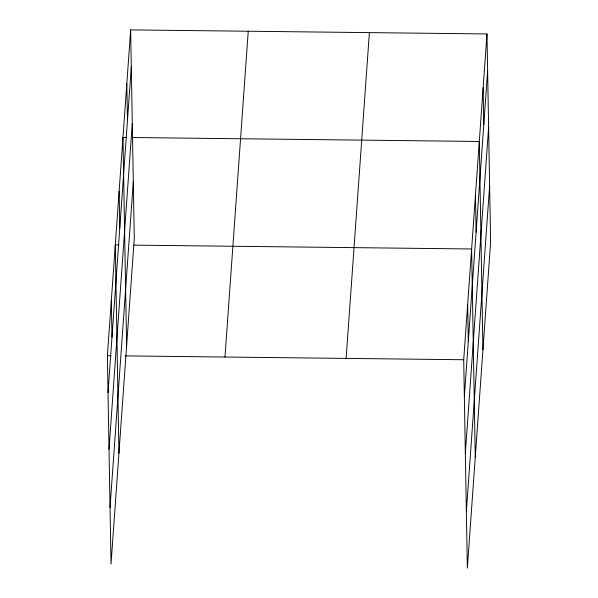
<?xml version="1.0" encoding="UTF-8"?>
<svg xmlns="http://www.w3.org/2000/svg" width="598" height="598" viewBox="0 0 598 598"><rect width="100%" height="100%" fill="white"/><g stroke="black" fill="none" stroke-linecap="round" stroke-linejoin="round"><path stroke-width="0.9" d="M130.656 29.9L134.288 238.258L111.019 564.049L107.386 355.69L130.656 29.9L486.981 33.951L490.614 242.31L467.344 568.1L463.712 359.742L486.981 33.951M108.029 392.587L131.298 66.797M109.015 449.173L132.285 123.382M110.032 507.463L133.302 181.672M224.975 357.028L248.237 31.238M346.122 358.404L369.392 32.613M464.354 396.646L487.624 70.856M465.341 453.224L488.611 127.434M466.358 511.522L489.627 185.731M126.709 137.45L122.971 137.413L126.612 345.764M132.308 137.518L479.297 141.464L482.937 349.823M119.032 244.963L115.294 244.918L118.935 453.277M133.959 245.135L471.62 248.977L475.26 457.328M107.386 355.69L111.116 355.735M125.117 355.892L463.712 359.742M483.139 87.712L483.782 124.608M475.462 195.217L476.105 232.121M467.666 304.36L468.309 341.256M126.813 83.653L127.456 120.557M119.137 191.166L119.779 228.062M111.34 300.308L111.983 337.205"/></g></svg>
